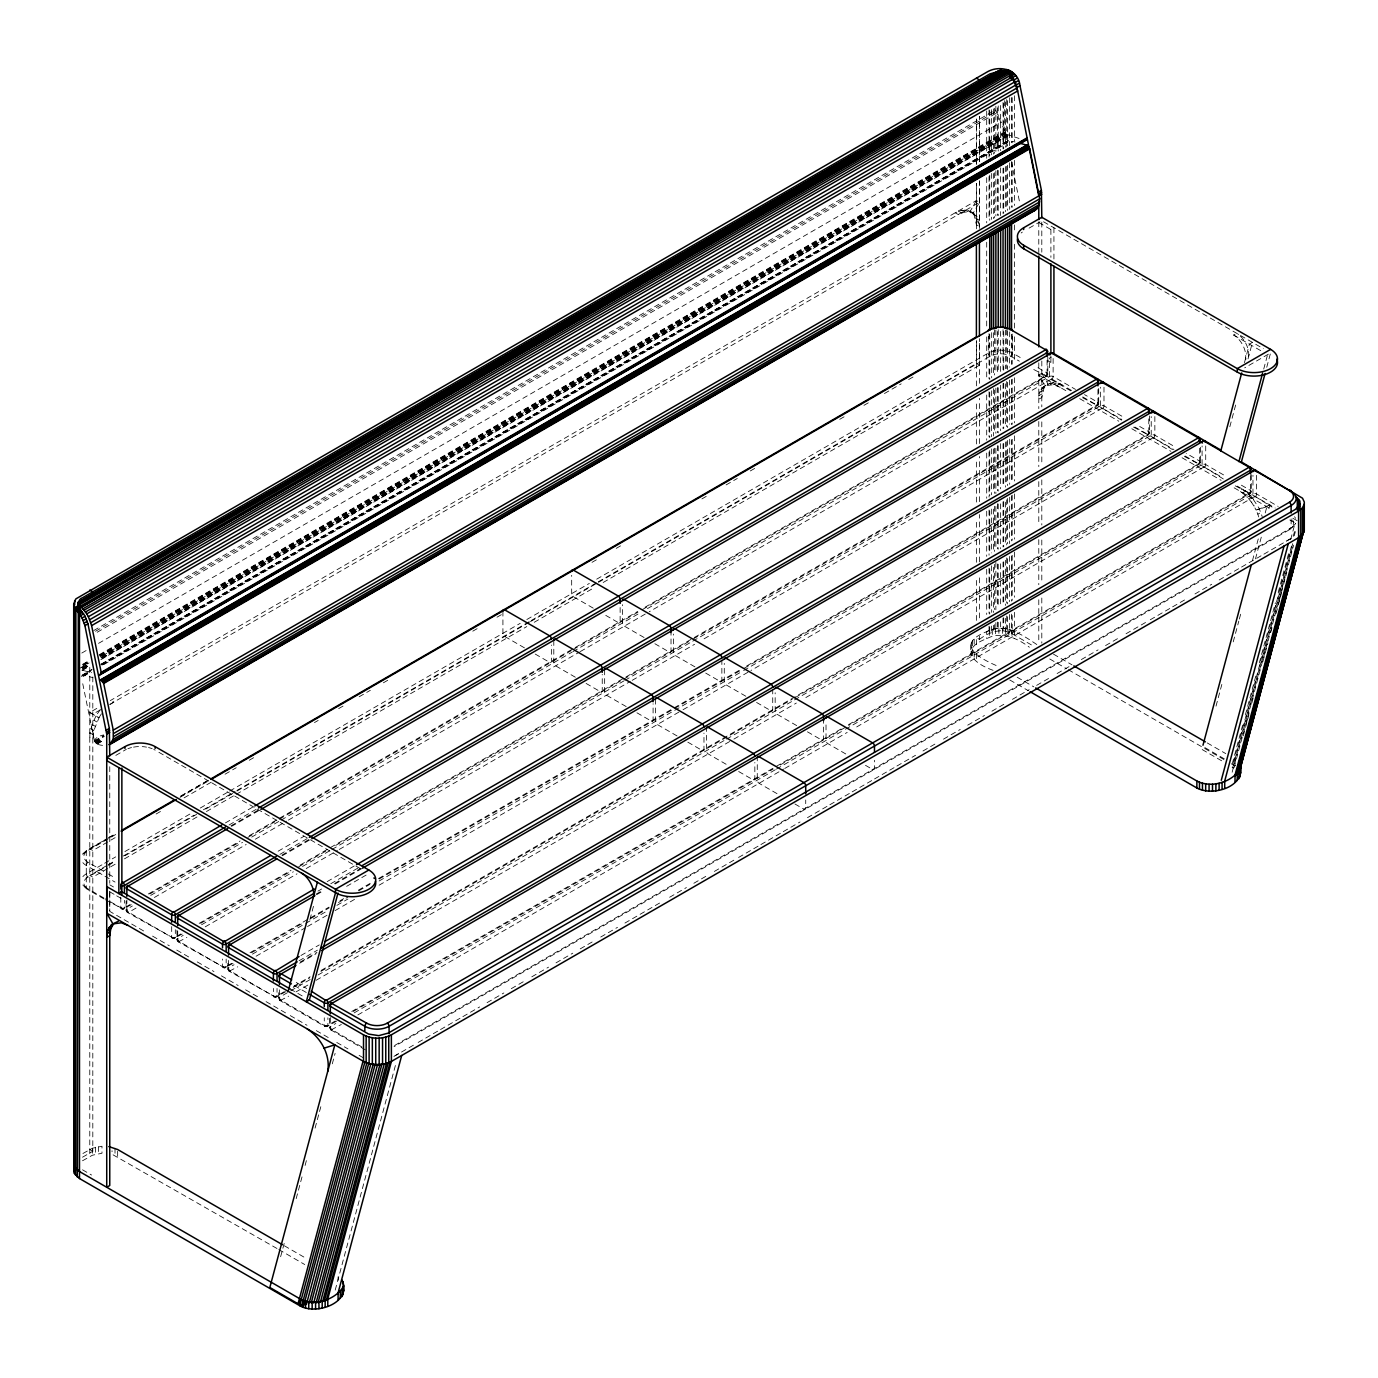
<?xml version="1.0" encoding="UTF-8"?>
<svg xmlns="http://www.w3.org/2000/svg" width="1378" height="1378" viewBox="0 0 1378 1378"><rect width="100%" height="100%" fill="white"/><g stroke="black" fill="none" stroke-linecap="round" stroke-linejoin="round"><path stroke-width="0.75" stroke-dasharray="5 3.75" d="M109.758 892.996L109.758 911.392L145.121 931.804M105.796 899.972L122.625 908.825A2.567 1.481 60 0 0 124.433 907.775L124.433 900.316M126.19 910.6L127.396 912.443L173.49 938.194A2.567 1.481 60 0 0 175.316 937.143L175.316 929.685M177.039 939.968L178.244 941.794L224.338 967.545A2.567 1.481 60 0 0 226.164 966.495L226.164 959.036M227.921 969.337L229.11 971.18L275.221 996.914A2.567 1.481 60 0 0 277.03 995.863L277.03 988.405M326.086 1026.696L326.086 1026.283A2.567 1.481 60 0 0 327.895 1025.249L327.912 1017.791M993.09 670.328C971.404 662.611 959.984 648.538 986.7 638.686C1000.945 630.745 1017.636 638.307 1029.383 647.229M1036.79 644.525C1022.907 635.172 1003.959 622.064 986.7 631.675C955.281 643.939 977.433 657.754 998.637 666.539M976.399 620.41L976.399 577.382M976.399 562.31L976.399 519.282M976.399 502.074L976.399 459.029M976.399 443.974L976.399 400.929M976.399 385.874L976.399 340.693M976.399 228.8L976.399 183.618M976.399 164.24L976.399 119.059L976.399 164.051M976.416 644.628L976.416 637.635L979.431 639.375L979.431 632.915M979.431 617.861L979.431 574.815M979.431 561.914L979.431 514.58M979.431 501.661L979.431 456.48M979.431 443.561L979.431 398.38M979.431 383.325L979.431 340.28M979.431 228.386L979.431 181.052M979.431 161.691L979.431 116.51L979.431 161.502M1047.435 360.45L1050.897 362.448L1050.897 357.195M1102.159 408.267L701.936 640.064M1153.024 437.636L750.958 670.5M1203.907 467.004L803.667 698.818M1254.772 496.39L854.549 728.187M95.978 716.026L92.085 724.466L90.035 732.941L89.777 736.92L92.808 738.677L93.842 730.512L99.009 717.783L89.777 712.443L99.095 707.069M1071.584 390.474L1041.82 373.283L1038.788 375.04L1044.989 385.788L1053.429 384.686L1059.975 387.27L1063.006 385.53C1052.964 377.985 1037.134 386.529 1038.788 399.258L1041.82 397.519L1044.076 387.804L1047.917 383.859M103.832 664.558L1007.456 142.864L1008.093 140.522L1015.035 141.986M1149.459 433.157L1148.253 435L743.19 668.864M1200.324 462.526L1199.136 464.369L794.072 698.233M1251.207 491.894L1250.001 493.737L848.641 725.465M1047.728 374.437L1046.539 376.263L641.476 610.127M1098.61 403.806L1097.405 405.649L692.342 639.513M309.912 919.591L313.771 905.191M280.63 1256.702L284.523 1242.181M296.184 1198.636L302.299 1175.83M305.089 1165.461L307.311 1157.158M315.08 1128.117L318.973 1113.613M319.524 1111.529L321.195 1105.311M332.305 1063.833L335.112 1053.36M335.216 1290.084L396.347 1061.956M1244.455 362.655L1249.415 344.138L1252.447 342.381L1248.037 358.848M1229.831 426.749L1235.894 404.116M1263.729 369.028L1267.588 354.628M1266.744 367.289L1270.602 352.871L1244.696 367.84M1252.447 560.657L1258.545 537.833M1265.228 512.943L1266.882 506.725L1269.913 504.985L1268.242 511.204M1216.016 706.139L1222.131 683.333M1233.241 641.855L1238.805 621.116M1239.356 619.049L1241.027 612.814M1255.461 558.9L1261.576 536.094M1290.652 539.608L1295.096 523.02M1242.629 725.138L1231.519 766.616L1233.241 768.252M1245.402 714.769L1256.529 673.291M1259.303 662.921L1275.408 602.772M1278.198 592.402L1289.308 550.924M1293.201 536.404L1295.423 528.119M1291.462 546.153L1233.121 763.912L1235.308 765.462M1294.235 535.784L1295.354 531.632M1232.707 767.649L1292.719 543.673M1232.139 772.248L1293.27 544.121M1234.154 767.529L1267.502 642.596M1268.053 641.028L1293.632 545.137M1246.246 723.76L1249.036 713.391M1251.81 703.021L1254.032 694.719M1262.92 661.543L1267.932 642.871M1270.705 632.502L1272.928 624.2M1279.042 601.394L1286.811 572.352M1243.3 735.8L1248.864 715.061M1276.097 613.451L1281.643 592.712M1295.613 523.588L1290.583 529.049L394.056 1046.66M1051.69 378.95L649.245 611.763M1102.538 408.319L1121.571 420.204M1153.403 437.687L1172.454 449.572M1204.286 467.056L1223.32 478.958M1255.151 496.424L1272.032 507.07M976.399 200.551L970.198 211.316L961.758 210.214L955.212 212.798L958.244 214.537L964.789 211.954L973.23 213.056L979.431 202.308L976.399 200.551L110.274 700.61M98.906 717.714L101.421 713.804M100.284 709.653L95.874 715.974L99.009 717.783M82.749 853.929L86.814 850.295L107.036 838.616M110.498 704.279L113.788 702.074L110.757 700.334M93.807 630.504L995.502 109.93L1006.043 134.114L1019.617 138.644M95.547 631.262L995.863 111.566M97.201 632.244L996.552 112.996M81.784 653.051L87.365 649.83M98.544 643.371L1001.444 122.091M82.697 664.299L90.156 659.993M99.474 654.619L1004.958 131.823M82.818 664.73L90.259 660.424M99.578 655.05L1005.079 132.271M82.99 665.247L90.414 660.872M99.767 655.566L1005.234 132.701M83.214 665.695L88.795 662.474M99.974 656.014L1005.475 133.235M79.752 668.296L89.053 662.921M100.232 656.462L1005.733 133.683M81.922 667.658L89.363 663.352M102.42 655.825L1006.043 134.114M82.215 668.02L89.673 663.714M100.852 657.254L1006.353 134.476M82.611 668.399L90.07 664.093M101.249 657.633L1006.681 134.786M82.973 668.657L90.414 664.351M101.593 657.909L1007.094 135.113M83.403 668.916L89.002 665.695M102.041 658.15L1007.542 135.371M81.939 670.139L89.381 665.832M102.42 658.305L1007.921 135.509M82.232 670.431L89.691 666.142M100.87 659.683L1008.231 135.819M81.819 675.358L91.74 669.622M100.732 664.368L1008.42 140.384M92.102 669.587L82.783 674.979L92.929 677.649M101.421 664.213L1008.782 140.349M83.18 675.031L90.793 670.638M101.817 664.282L1009.178 140.418M81.405 676.46L90.707 671.086M101.886 664.627L1007.387 141.848M83.266 675.875L90.707 671.568M101.886 665.109L1007.387 142.33M83.335 676.391L90.793 672.102M100.249 709.894L92.808 714.2L89.777 712.443M109.568 704.52L979.431 202.308M102.558 745.377C92.67 744.533 91.344 737.695 103.643 734.905M94.462 740.83L103.781 735.439M94.686 741.364L104.005 735.99M94.944 741.898L104.263 736.524M95.271 742.397L102.73 738.091M95.633 742.845L103.092 738.556M96.029 743.242L103.488 738.952M96.46 743.569L103.901 739.28M96.873 743.81L102.472 740.589M97.287 743.982L102.885 740.744M115.821 755.402L124.898 750.149A21.411 12.368 0 0 1 126.328 749.408M1029.09 228.128L1039.994 221.824M1038.788 222.53L1050.897 229.523L1053.929 227.766L1053.929 259.787M108.879 837.566L116.234 833.311M180.587 796.157L208.164 780.241M106.537 839.133L89.777 848.814L92.808 850.553L115.149 837.652M108.397 838.065L115.855 833.759M181.052 796.122L208.991 779.982M115.7 834.5L86.28 851.483A17.122 9.887 0 0 0 82.869 854.291M180.036 797.345L207.63 781.412M156.127 814.002L161.726 810.764M184.084 797.862L212.023 781.739M225.062 774.212L236.224 767.753M249.263 760.225L256.721 755.919M314.46 722.589L318.18 720.436M338.678 708.602L346.119 704.313M359.158 696.768L370.337 690.326M383.377 682.799L390.835 678.493M472.792 631.176L480.233 626.869M497.01 617.189L504.451 612.9M592.006 562.345L599.447 558.056M616.207 548.375L623.666 544.069M701.902 498.905L709.343 494.599M726.103 484.918L737.282 478.476M750.321 470.949L757.779 466.642M839.736 419.325L847.177 415.019M863.954 405.339L871.396 401.05M884.435 393.522L901.195 383.842M908.653 379.536L916.094 375.229M82.869 876.666A17.122 9.887 0 0 1 86.28 873.859L102.833 864.299M104.676 863.248L115.7 856.875M124.898 851.57L191.094 813.347M200.275 808.042L227.852 792.109M229.695 791.058L520.212 623.338M526.827 619.514L589.336 583.428M596.691 579.173L988.319 353.061A17.122 9.887 0 0 1 1012.554 353.061L1022.614 358.883M106.537 865.711L89.777 875.392L92.808 877.131L115.149 864.23M108.397 864.626L115.855 860.337M123.297 856.031L194.091 815.156M203.393 809.782L235.07 791.506M236.93 790.421L529.359 621.599M531.236 620.513L596.416 582.877M598.276 581.809L976.399 363.499L979.431 365.239L979.431 338.661M82.869 885.02A17.122 9.887 0 0 0 86.28 887.845A2.567 1.481 -60 0 0 88.106 888.896A14.555 8.406 0 0 1 88.106 876.994L106.485 866.383M108.328 865.332L115.683 861.078M124.881 855.772L196.589 814.364M205.77 809.058L235.19 792.074M237.033 791.024L529.376 622.236M530.478 621.599L596.674 583.376M598.517 582.326L990.145 356.213A14.555 8.406 0 0 1 1010.729 356.213L1019.358 361.191M124.468 858.856L197.106 816.913M206.424 811.539L234.363 795.399M236.224 794.331L526.809 626.559M534.251 622.27L593.866 587.855M603.168 582.481L979.431 365.239M225.441 822.89L252.966 806.991M229.093 824.974L256.618 809.075M230.97 825.818L258.719 809.799M231.487 826.387L259.047 810.471M129.963 904.588L122.625 908.825L105.365 898.852M148.307 893.995L240.117 840.976M249.28 835.688L637.669 611.453M645.007 607.233L1047.073 375.092A2.567 1.481 0 0 0 1047.073 372.99L1035.567 366.359M131.306 904.674L122.625 909.256M149.806 893.995L240.427 841.665M247.833 837.393L277.426 820.306M279.269 819.238L571.181 650.709M573.041 649.641L639.616 611.195M136.026 908.085L128.671 912.322A2.567 1.481 -60 0 1 126.862 911.271A2.567 1.481 0 0 1 126.862 909.17L132.374 905.983M150.719 895.39L242.528 842.389M251.709 837.101L279.234 821.202M281.078 820.134L572.146 652.087M572.99 651.605L640.081 612.865M647.419 608.628L1049.485 376.487A2.567 1.481 0 0 1 1053.119 376.487L1075.529 389.423M154.388 897.474L246.18 844.473M255.361 839.185L286.572 821.167M288.398 820.099L579.483 652.052M580.31 651.57L647.402 612.831M1042.767 387.287L1045.781 385.53M1047.521 384.755L1050.553 382.998M1041.045 389.561L1044.076 387.804M1050.363 384.376L1053.378 382.636M1039.804 392.351L1042.836 390.611M1053.429 384.686L1056.461 382.946M1039.046 395.624L1042.061 393.867M1056.668 385.651L1059.699 383.911M278.132 851.208L303.849 836.36M279.958 854.343L307.501 838.444M281.818 855.17L309.568 839.15M282.335 855.738L309.895 839.839M180.828 933.957L173.49 938.194L126.862 911.271L126.862 900.075M199.173 923.363L290.999 870.362M300.146 865.057L1097.939 404.46A2.567 1.481 0 0 0 1097.939 402.359L1084.503 394.608M182.172 934.043L173.49 938.625M200.671 923.363L291.309 871.051M298.699 866.779L328.291 849.692M335.698 845.42L690.499 640.581M224.717 967.907L177.71 940.623A2.567 1.481 0 0 1 177.71 938.521L183.222 935.352M201.584 924.741L293.376 871.757M302.557 866.452L330.1 850.553M331.926 849.485L623.838 680.956M624.837 680.387L690.929 642.217M692.772 641.166L1100.35 405.855A2.567 1.481 0 0 1 1103.985 405.855L1124.896 417.93M178.623 941.725L186.874 937.436M205.236 926.843L297.028 873.841M306.209 868.536L337.421 850.519M339.246 849.451L630.332 681.404M632.158 680.353L694.581 644.301M1240.441 336.163A17.122 9.887 60 0 1 1248.347 357.643L1245.333 359.382A17.122 9.887 60 0 0 1233.62 335.026L1236.652 333.269M327.154 881.61L354.697 865.711M317.956 891.118L321.625 888.999M330.806 883.711L358.349 867.813M316.044 894.15L323.451 889.878M334.544 883.47L360.433 868.519M316.682 894.649L324.054 890.395M335.043 884.056L362.603 868.14M346.636 886.33L366.996 874.582M231.693 963.308L224.338 967.545A2.567 1.481 -60 0 1 222.53 966.495L222.53 959.036M250.021 952.715L328.998 907.137M339.987 900.781L343.673 898.645M358.349 890.188L371.216 882.747M378.537 878.527L739.4 670.19M746.721 665.953L1148.787 433.829A2.567 1.481 0 0 0 1148.787 431.727L1136.833 424.82M233.02 963.411L224.338 967.976M251.519 952.732L303.315 922.829M310.705 918.558L329.204 907.878M338.454 902.538L347.704 897.199M358.797 890.791L369.907 884.383M379.139 879.043L741.347 669.932M275.583 997.293L228.576 969.991A2.567 1.481 0 0 1 228.576 967.907L234.088 964.721M252.45 954.127L303.849 924.449M305.692 923.381L327.723 910.669M336.904 905.363L347.911 899.007M379.122 880.99L673.876 710.807M674.72 710.325L741.812 671.586M743.638 670.535L1151.216 435.224A2.567 1.481 0 0 1 1154.85 435.224L1175.761 447.299M229.489 971.111L237.739 966.805M256.101 956.211L305.675 927.583M307.501 926.533L327.706 914.871M335.043 910.634L355.248 898.973M379.105 885.193L681.197 710.772M683.04 709.722L749.132 671.568M300.921 955.505L319.283 944.912M299.06 960.776L317.422 950.165M300.335 961.965L316.974 952.353M299.629 963.239L316.165 953.697M284.368 991.626L275.221 996.914A2.567 1.481 -60 0 1 273.395 995.863L273.395 988.405M293.548 986.338L310.102 976.778M321.091 970.439L1199.67 463.197A2.567 1.481 0 0 0 1199.67 461.096L1186.217 453.328M285.746 991.712L275.221 997.362M293.152 987.44L309.792 977.829M320.885 971.421L792.212 699.301M326.465 1026.662L279.458 999.36A2.567 1.481 0 0 1 279.458 997.276L310.67 979.258M318.008 975.004L725.586 739.693M726.585 739.125L792.677 700.971M794.503 699.903L1202.081 464.593A2.567 1.481 0 0 1 1205.716 464.593L1226.627 476.667M280.354 1000.48L288.622 996.173M295.96 991.936L308.81 984.512M316.148 980.275L732.08 740.141M733.906 739.09L796.329 703.056M82.921 1153.472L92.412 1148.236L101.989 1146.238L101.989 1153.231L92.412 1155.229L79.493 1162.464M82.508 1157.21L92.808 1151.267L92.808 675.547M979.431 639.375C988.25 632.519 1000.928 627.541 1011.538 633.432L1033.328 646.024M1245.523 491.171L1242.284 489.035L1239.27 490.775L1242.491 492.928L1245.523 491.171L1251.672 496.976L1259.113 508.31L1262.214 516.629M335.267 1020.995L326.086 1026.283A2.567 1.481 -60 0 1 324.278 1025.249L324.278 1017.791M351.769 1011.469L841.148 728.928M848.469 724.69L1250.535 492.566A2.567 1.481 0 0 0 1250.535 490.465L1240.079 484.436M336.628 1021.081L327.378 1026.421L324.795 1026.421L279.992 1000.549L278.787 998.705M353.268 1011.469L773.127 769.062M780.206 764.979L846.781 726.533M361.966 1047.004L330.324 1028.746A2.567 1.481 0 0 1 330.324 1026.644L335.836 1023.458M354.198 1012.864L775.625 769.561M776.451 769.062L843.543 730.34M845.386 729.272L1252.964 493.961A2.567 1.481 0 0 1 1256.598 493.961L1278.164 506.415M1242.491 492.928L1248.64 498.715L1251.672 496.976M331.237 1029.848L341.331 1024.491M357.849 1014.949L783.789 769.045M784.771 768.459L847.194 732.424M1248.64 498.715L1251.413 502.229L1254.445 500.472M1251.413 502.229L1253.928 506.036L1256.943 504.296M1258.734 516.991L1257.838 514.218L1260.87 512.461M394.59 1045.489L1291.117 527.877A17.122 9.887 0 0 0 1295.544 523.451M395.124 1055.634L398.569 1053.653M1286.914 540.779L1293.77 536.817M393.936 1056.426L416.294 1043.525M418.154 1042.44L438.652 1030.606M440.512 1029.538L460.993 1017.705M462.87 1016.637L479.63 1006.956M487.071 1002.65L503.848 992.97M511.29 988.663L524.329 981.136M531.787 976.83L548.547 967.149M556.006 962.86L572.766 953.18M580.224 948.874L593.263 941.346M600.722 937.04L617.482 927.36M624.94 923.053L662.198 901.556M669.639 897.25L686.399 887.57M693.857 883.264L706.897 875.736M714.355 871.43L736.696 858.528M738.574 857.461L759.054 845.627M760.914 844.542L781.412 832.708M783.272 831.64L800.05 821.96M807.491 817.654L827.989 805.82M829.849 804.752L850.347 792.918M852.207 791.85L872.687 780.017M874.565 778.932L895.045 767.115M896.906 766.03L915.543 755.282M922.984 750.976L936.024 743.448M943.482 739.142L960.242 729.462M967.7 725.173L984.46 715.492M991.919 711.186L1004.958 703.658M1012.417 699.352L1029.177 689.672M1036.635 685.366L1049.674 677.838M1057.115 673.532L1070.155 666.005M1081.334 659.562L1098.094 649.882M1105.552 645.576L1118.591 638.048M1126.05 633.742L1148.391 620.841M1150.268 619.755L1170.749 607.939M1172.609 606.854L1187.526 598.259M1194.967 593.952L1211.744 584.272M1219.185 579.966L1239.683 568.132M1241.544 567.064L1262.041 555.231M1263.902 554.163L1284.382 542.329M1286.26 541.244L1291.841 538.023M1014.57 631.692C1006.043 627.231 995.226 627.231 986.7 631.692L986.7 638.686M1269.913 504.985L1256.081 510.067L1257.838 514.218M1266.882 506.725L1256.081 510.067L1253.928 506.036M1033.741 369.493L1046.229 375.987M1082.677 397.76L1097.112 405.356M1133.526 427.111L1147.96 434.707M1184.408 456.48L1198.826 464.076M1235.274 485.848L1249.708 493.462M127.775 912.374L128.671 912.322A2.567 1.481 60 0 1 126.862 909.17M1047.073 372.99A2.567 1.481 -60 0 1 1045.247 376.142L1046.16 376.194M1097.939 402.376A2.567 1.481 -60 0 1 1096.13 405.511L1097.026 405.58M1148.787 431.727A2.567 1.481 -60 0 1 1146.978 434.88L1147.891 434.931M1199.67 461.096A2.567 1.481 -60 0 1 1197.844 464.248L1198.757 464.3M1250.535 490.465A2.567 1.481 -60 0 1 1248.726 493.617L1249.622 493.668M127.689 912.15L128.671 912.322M178.537 941.519L179.519 941.674A2.567 1.481 60 0 1 177.71 938.521M229.42 970.887L230.402 971.042A2.567 1.481 60 0 1 228.576 967.907M280.285 1000.256L281.267 1000.411A2.567 1.481 60 0 1 279.458 997.276M331.168 1029.624L332.15 1029.779A2.567 1.481 60 0 1 330.324 1026.644M82.869 670.38L91.671 672.74M276.961 1248.485L112.031 1154.247L112.031 1150.751M1043.542 221.772L1263.35 348.686M1233.62 335.026L1262.127 351.476M972.42 212.815L977.157 216.828L979.431 226.526L976.399 224.786L974.143 215.071L970.301 211.127L975.452 214.555M967.666 210.266L970.698 212.023M964.824 209.904L967.856 211.661M974.143 215.071L977.157 216.828M975.383 217.879L978.414 219.619M961.758 210.214L964.789 211.954M958.52 211.178L961.551 212.935M976.141 221.135L979.172 222.892M1082.746 396.916L1121.83 419.48M1134.852 427.008L1173.918 449.555M1185.08 455.997L1222.303 477.494M1237.186 486.089L1275.201 508.034M1292.84 518.214L1298.593 521.539M1070.723 390.852L1051.311 379.639A2.567 1.481 60 0 1 1049.485 376.487L1049.485 357.849M1038.788 375.04L1066.693 391.145M1079.715 398.673L1118.798 421.22M1131.82 428.747L1170.904 451.312M1182.066 457.754L1221.132 480.319M1234.154 487.829L1271.377 509.326M1289.808 519.971L1295.561 523.278M1053.464 654.137L1071.998 664.833M1207.214 742.914L1225.748 753.611M1224.301 758.83L1204.906 747.617L1201.874 749.374L1223.027 761.586M1049.76 658.994L1066.434 668.623M1068.277 669.691L1223.888 759.536M1231.312 763.808L1235.015 765.944L1235.015 758.951M1017.171 677.235L1033.844 686.864M1009.747 679.957L1028.281 690.654M593.229 608.146L573.506 596.76A2.567 1.481 60 0 1 571.681 593.608L571.681 575.298M605.769 615.38L618.326 622.632A2.567 1.481 60 0 0 620.134 621.581L620.134 603.271M644.094 637.514L624.372 626.129A2.567 1.481 60 0 1 622.563 622.977L622.563 604.666M654.86 643.715L669.191 652.001A2.567 1.481 60 0 0 671.017 650.95L671.017 632.64M694.943 666.866L675.22 655.48A2.567 1.481 60 0 1 673.411 652.345L673.411 634.035M705.708 673.084L720.039 681.352A2.567 1.481 60 0 0 721.865 680.319L721.865 659.959M745.825 696.234L726.103 684.849A2.567 1.481 60 0 1 724.277 681.714L724.277 663.404M756.574 702.453L770.922 710.738A2.567 1.481 60 0 0 772.731 709.687L772.731 689.344M796.691 725.603L776.968 714.235A2.567 1.481 60 0 1 775.159 711.082L775.159 692.772M807.439 731.821L821.788 740.107A2.567 1.481 60 0 0 823.596 739.056L823.596 720.746M845.765 753.955L827.851 743.603A2.567 1.481 60 0 1 826.025 740.451L826.025 722.141M865.487 765.324L872.653 769.475A2.567 1.481 60 0 0 874.479 768.424L874.479 760.277M524.45 647.849L504.744 636.464A2.567 1.481 60 0 1 502.918 633.312L502.918 610.936M535.215 654.05L549.546 662.336A2.567 1.481 60 0 0 551.372 661.285L551.372 645.007M575.332 677.218L555.61 665.832A2.567 1.481 60 0 1 553.801 662.68L553.801 640.305M586.081 683.419L600.429 691.704A2.567 1.481 60 0 0 602.238 690.654L602.238 674.376M626.18 706.569L606.458 695.184A2.567 1.481 60 0 1 604.649 692.049L604.649 669.656M636.929 712.788L651.277 721.056A2.567 1.481 60 0 0 653.086 720.005L653.086 703.745M677.046 735.938L657.34 724.552A2.567 1.481 60 0 1 655.515 721.417L655.515 699.025M687.811 742.156L702.143 750.424A2.567 1.481 60 0 0 703.969 749.391L703.969 733.113M726.137 764.273L708.206 753.921A2.567 1.481 60 0 1 706.38 750.786L706.38 728.411M738.677 771.525L753.025 779.81A2.567 1.481 60 0 0 754.834 778.759L754.834 762.482M777.003 793.642L759.071 783.307A2.567 1.481 60 0 1 757.263 780.155L757.263 757.779M794.934 803.994L803.891 809.179A2.567 1.481 60 0 0 805.717 808.128L805.717 799.981M158.901 752.302L361.415 869.225M93.825 720.194L96.856 721.951M92.085 724.466L95.116 726.223M90.81 728.755L93.842 730.512M90.035 732.941L93.067 734.681M103.918 898.025L86.28 887.845L86.28 851.483A2.567 1.481 60 0 1 88.106 850.433A14.555 8.406 0 0 0 88.106 862.318L105.365 872.274M108.242 873.945L115.425 878.096M296.218 982.462L306.674 988.508M82.869 862.645A17.122 9.887 0 0 0 86.28 865.47L103.539 875.426M104.986 876.253L115.046 882.075M294.392 985.615L306.347 992.522M109.758 884.831L113.478 886.967M290.258 989.025L305.141 997.62M109.758 891.824L114.96 894.822M116.682 895.821L121.867 898.818M104.073 898.99L86.814 889.017L82.749 885.399M365.377 1049.847L330.858 1029.917L329.669 1028.074M152.562 936.11L169.305 945.773M176.746 950.079L189.768 957.589M197.209 961.896L213.969 971.559M221.41 975.848L238.153 985.528M245.594 989.817L258.616 997.345M266.057 1001.634L288.398 1014.535M290.258 1015.603L307.001 1025.266M316.303 1030.641L330.496 1038.84M336.766 1042.457L347.945 1048.899M359.107 1055.359L364.688 1058.58M284.368 1245.781L306.588 1258.614M278.804 1249.553L304.745 1264.539M89.777 1149.51L92.808 1151.267M82.508 1169.801L91.585 1175.038M173.869 938.556L173.49 938.194A2.567 1.481 -60 0 1 171.682 937.143L171.682 925.947M123.004 909.187L122.625 908.825A2.567 1.481 -60 0 1 120.799 907.775L120.799 896.578M1041.82 373.283L1048.021 384.031M1011.314 161.691L1019.892 203.565M82.749 683.746L94.324 740.279M1051.311 378.916L1051.311 379.639A2.567 1.481 -60 0 0 1053.119 376.487L1053.119 357.849M1291.117 518.92L1291.117 527.877A2.567 1.481 60 0 1 1289.291 528.928A14.555 8.406 0 0 0 1291.324 518.507M1256.598 475.307L1256.598 493.961A2.567 1.481 -60 0 1 1254.772 497.113A2.567 1.481 60 0 1 1252.964 493.961L1252.964 475.307M1251.293 474.738L1251.293 491.515M1250.535 475.548L1250.535 492.566A2.567 1.481 60 0 1 1248.726 493.617M1205.716 445.938L1205.716 464.593A2.567 1.481 -60 0 1 1203.907 467.745A2.567 1.481 60 0 1 1202.081 464.593L1202.081 445.938M1200.41 447.23L1200.41 462.147M1199.67 448.281L1199.67 463.197A2.567 1.481 60 0 1 1197.844 464.248M1154.85 416.569L1154.85 435.224A2.567 1.481 -60 0 1 1153.024 438.376A2.567 1.481 60 0 1 1151.216 435.224L1151.216 416.569M1149.545 415.984L1149.545 432.778M1148.787 418.912L1148.787 433.829A2.567 1.481 60 0 1 1146.978 434.88M1103.985 387.201L1103.985 405.855A2.567 1.481 -60 0 1 1102.159 408.99A2.567 1.481 60 0 1 1100.35 405.855L1100.35 387.201M1098.697 388.493L1098.697 403.409M1097.939 389.543L1097.939 404.46A2.567 1.481 60 0 1 1096.13 405.511M1050.897 229.523L1050.897 257.393M1050.897 356.006L1050.897 362.448M1047.814 357.264L1047.814 374.041M1047.073 360.175L1047.073 375.092A2.567 1.481 60 0 1 1045.247 376.142M1041.802 222.116L1041.802 252.191M1041.82 361.019L1041.802 406.854M1041.802 421.875L1041.802 464.834M1041.802 479.871L1041.802 524.984M1041.802 540.021L1041.802 582.98M1041.802 598.018L1041.802 643.113M1038.788 221.72L1038.788 252.553M1038.788 362.776L1038.788 408.594M1038.788 421.479L1038.788 466.591M1038.788 481.628L1038.788 524.587M1038.788 539.625L1038.788 584.72M1038.788 599.757L1038.788 642.716M1014.553 95.771L1014.553 140.969M1014.553 160.33L1014.553 205.529M1014.553 224.907L1014.553 233.519M1014.553 244.268L1014.553 328.222M1014.553 336.818L1014.553 362.655M1014.553 377.71L1014.553 422.908M1014.553 435.827L1014.553 481.025M1014.553 493.944L1014.553 539.142M1014.553 552.044L1014.553 597.242M1014.553 612.314L1014.57 638.686M1012.554 336.284L1012.554 353.061A2.567 1.481 -60 0 1 1010.729 356.213M1012.21 97.683L1012.21 142.795M1012.21 162.139L1012.21 207.268M1012.21 334.027L1012.21 364.102M1012.21 379.139L1012.21 424.269M1012.21 439.306L1012.21 482.266M1012.21 495.167L1012.21 540.279M1012.21 555.317L1012.21 600.446M1012.21 615.484L1012.21 630.521M1011.934 630.418L1011.934 637.411M1011.538 97.511L1011.538 142.709M1011.538 162.087L1011.538 207.286M1011.538 334.268L1011.538 364.395M1011.538 379.467L1011.538 424.665M1011.538 439.72L1011.538 482.765M1011.538 495.684L1011.538 540.882M1011.538 555.954L1011.538 601.152M1011.538 614.054L1011.538 633.432M1009.695 97.735L1009.574 145.603M1009.574 162.811L1009.695 209.422M1009.695 331.84L1009.574 367.168M1009.574 380.07L1009.695 424.2M1009.695 439.22L1009.695 484.333M1009.695 497.217L1009.574 543.552M1009.574 556.454L1009.574 601.635M1009.574 614.536L1009.695 632.519M1008.954 629.419L1008.954 636.412M1007.628 100.697L1007.628 145.861M1007.628 165.205L1007.628 210.369M1007.628 330.772L1007.628 369.476M1007.628 382.378L1007.628 427.524M1007.628 440.426L1007.628 485.59M1007.628 498.474L1007.628 543.638M1007.628 558.693L1007.628 603.84M1007.628 616.741L1007.628 631.796M1006.715 99.578L1006.715 146.912M1006.715 166.29L1006.715 209.318M1006.715 329.824L1006.715 368.546M1006.715 381.465L1006.715 426.646M1006.715 441.701L1006.715 484.746M1006.715 499.801L1006.715 544.982M1006.715 557.901L1006.715 603.082M1006.715 616L1006.715 628.902M1005.733 628.747L1005.733 635.74M1005.389 102.024L1005.389 147.205M1005.389 166.566L1005.389 211.747M1005.389 330.065L1005.389 368.787M1005.389 383.859L1005.389 426.87M1005.389 441.942L1005.389 487.123M1005.389 502.178L1005.389 545.206M1005.389 560.26L1005.389 605.442M1005.389 618.343L1005.389 631.262M1004.7 100.628L1004.7 130.548M1003.718 103.471L1003.718 148.652M1003.718 168.013L1003.718 213.211M1003.718 331.547L1003.718 370.286M1003.718 383.187L1003.718 428.386M1003.718 443.44L1003.718 486.468M1003.718 501.54L1003.718 546.721M1003.718 561.793L1003.718 604.821M1003.718 617.74L1003.718 628.489M1003.046 102.403L1003.046 148.945M1003.046 168.305L1003.046 213.504M1003.046 329.686L1003.046 370.579M1003.046 383.48L1003.046 428.661M1003.046 443.733L1003.046 486.761M1003.046 501.833L1003.046 547.014M1003.046 562.069L1003.046 605.114M1003.046 618.016L1003.046 630.935M1002.357 628.402L1002.357 635.396M1000.635 105.486L1000.635 150.667M1000.635 167.875L1000.635 215.536M1000.635 331.409L1000.635 372.611M1000.635 385.203L1000.635 430.711M1000.635 443.63L1000.635 488.811M1000.635 503.866L1000.635 548.737M1000.635 563.791L1000.635 607.147M1000.635 621.891L1000.635 630.831M998.912 628.402L998.912 635.396M998.223 105.917L998.223 151.098M998.223 170.459L998.223 215.64M998.223 329.686L998.223 372.732M998.223 387.786L998.223 432.968M998.223 445.886L998.223 491.068M998.223 503.986L998.223 549.167M998.223 564.222L998.223 607.267M998.223 622.322L998.223 630.935M997.551 107.777L997.551 150.805M997.551 170.166L997.551 215.364M997.551 331.547L997.551 374.592M997.551 387.494L997.551 432.675M997.551 445.594L997.551 490.775M997.551 503.693L997.551 548.875M997.551 563.946L997.551 606.975M997.551 622.029L997.551 628.489M995.863 106.244L995.863 151.425M995.863 170.786L995.863 215.967M995.863 330.014L995.863 373.059M995.863 388.114L995.863 433.295M995.863 448.367L995.863 493.548M995.863 506.449L995.863 549.495M995.863 562.396L995.863 609.748M995.863 622.649L995.863 631.262M995.536 628.747L995.536 635.74M994.537 108.19L994.537 153.371M994.537 172.732L994.537 217.931M994.537 329.824L994.537 375.005M994.537 390.06L994.537 433.105M994.537 448.16L994.537 493.341M994.537 506.26L994.537 551.441M994.537 564.36L994.537 609.541M994.537 624.596L994.537 628.902M993.624 108.914L993.624 154.112M993.624 173.473L993.624 218.654M993.624 332.701L993.624 375.729M993.624 388.648L993.624 435.982M993.624 448.901L993.624 491.929M993.624 509.137L993.624 552.182M993.624 567.236L993.624 612.435M993.624 625.336L993.624 631.796M992.315 629.419L992.315 636.412M991.574 109.654L991.574 154.836M991.678 173.421L991.574 219.395M991.678 332.649L991.678 377.83M991.678 390.749L991.574 436.723M991.678 448.849L991.574 494.805M991.678 509.085L991.574 552.905M991.574 565.824L991.678 612.383M991.574 626.06L991.574 632.519M989.731 110.567L989.731 155.748M989.731 175.109L989.731 220.291M989.731 334.337L989.731 379.518M989.731 392.437L989.731 437.618M989.731 450.537L989.731 495.718M989.731 510.773L989.731 553.818M989.731 568.873L989.731 614.071M989.731 626.973L989.731 633.432M989.335 630.418L989.335 637.411M989.042 109.809L989.042 157.144M989.042 176.505L989.042 219.55M989.042 333.579L989.042 378.778M989.042 391.679L989.042 436.86M989.042 451.932L989.042 497.113M989.042 510.032L989.042 555.213M989.042 568.115L989.042 613.313M989.042 626.215L989.042 630.521M988.319 336.284L988.319 353.061A2.567 1.481 60 0 0 990.145 356.213M986.7 110.963L986.7 158.298M986.7 177.659L986.7 222.857M986.7 242.218L986.7 328.291M986.7 336.887L986.7 379.932M986.7 394.986L986.7 440.185M986.7 453.086L986.7 498.268M986.7 511.186L986.7 556.367M986.7 569.286L986.7 614.467M979.431 180.828L979.431 226.526M976.399 183.377L976.399 224.786M976.399 341.003L976.399 363.499M976.416 653.706L976.416 660.699M974.194 639.151L974.194 646.144M974.194 652.19L974.194 659.184M972.489 640.856L972.489 647.849M972.489 650.485L972.489 657.478M971.318 642.734L971.318 655.601M970.715 644.68L970.715 653.654M338.092 1276.786L338.092 1280.283M330.324 1017.55L330.324 1028.746A2.567 1.481 -60 0 0 332.15 1029.779M329.566 1018.359L329.566 1027.695M279.458 989.817L279.458 999.36A2.567 1.481 -60 0 0 281.267 1000.411M278.701 992.728L278.701 998.327M228.576 960.432L228.576 969.991A2.567 1.481 -60 0 0 230.402 971.042M227.835 963.36L227.835 968.941M177.71 931.063L177.71 940.623A2.567 1.481 -60 0 0 179.519 941.674M176.952 930.253L176.952 939.572M126.104 900.902L126.104 910.221M117.647 1151.267L117.647 1156.504M115.011 1148.236L115.011 1155.229M109.758 766.685L109.758 883.246M109.758 891.256L109.758 910.6M98.613 1146.582L98.613 1153.575M95.392 1147.254L95.392 1154.247M92.412 1148.236L92.412 1155.229M89.777 667.365L89.777 1156.504M1294.528 516.716A17.122 9.887 0 0 1 1295.544 518.335M88.106 876.994A2.567 1.481 60 0 1 86.28 873.859M86.28 865.47A2.567 1.481 -60 0 1 88.106 862.318M124.433 907.775A2.567 1.481 0 0 1 120.799 907.775M175.316 937.143A2.567 1.481 0 0 1 171.682 937.143M226.164 966.495A2.567 1.481 0 0 1 222.53 966.495M277.03 995.863A2.567 1.481 0 0 1 273.395 995.863M327.895 1025.249A2.567 1.481 0 0 1 324.278 1025.249M1021.15 233.003A21.411 12.368 0 0 1 1022.338 232.09M1237.892 334.062A17.122 9.887 60 0 1 1238.512 334.509M127.913 748.702A21.411 12.368 0 0 1 131.53 747.548M133.545 747.117A21.411 12.368 0 0 1 146.533 747.117M148.548 747.548A21.411 12.368 0 0 1 152.166 748.702M153.768 749.408A21.411 12.368 0 0 1 155.18 750.149"/><path stroke-width="1.5" d="M342.002 1280.024C352.785 1302.675 316.354 1315.422 299.939 1305.81L79.493 1178.534L74.395 1173.436L74.395 1167.545M73.792 1162.515L74.395 1166.443L79.493 1171.541L299.939 1298.817C314.477 1306.499 336.008 1299.885 343.777 1285.829M127.93 925.379L121.385 922.795L112.944 923.897L106.726 913.149L106.726 886.571L363.516 1034.826C372.043 1039.288 382.843 1039.288 391.369 1034.826L1298.593 511.049L1302.52 507.81L1304.294 504.004M106.726 757.142L335.526 889.241A23.547 13.591 0 0 0 368.839 889.241A23.547 13.591 0 0 0 368.839 870.018L155.18 746.652A21.411 12.368 0 0 0 124.898 746.652L106.726 757.142L106.726 760.639L335.526 892.737A23.547 13.591 0 0 0 362.758 895.269A23.547 13.591 0 0 0 375.488 881.162M122.625 882.971L221.755 825.009M173.49 912.339L270.794 855.445M224.338 941.708L314.305 889.034M275.221 971.077L299.078 956.573M326.086 1000.445L1249.622 466.987M976.399 336.387L976.399 243.854M979.431 335.974L979.431 241.305M1102.159 382.016L311.721 838.789M1153.024 411.385L362.586 868.157M1203.907 440.753L321.66 950.527M1254.772 470.122L330.324 1004.269A2.567 1.481 0 0 0 330.324 1006.353L330.324 1013.812M106.984 933.733L106.726 937.367L109.758 935.628L110.774 928.72L113.737 923.656L109 927.67L106.984 933.733L110.016 931.976M1239.425 771.611L1304.053 529.634L1239.649 770.664M73.792 1171.489L73.706 604.046L75.859 598.896L986.7 72.224C999.153 64.559 1018.531 69.245 1019.996 85.729L1041.406 190.336L1041.802 217.827M73.947 1161.723L74.67 1167.011L79.476 1171.541M78.494 609.403L78.649 601.945M101.266 673.411L99.492 674.841L1027.196 139.23L1027.196 137.783L101.197 672.395L101.266 673.411L1027.265 138.799M113.254 739.211L113.254 730.151L103.695 683.436L100.732 679.733L1026.731 145.121L1029.693 148.807L1039.718 198.811L1038.357 206.924L1035.343 210.162L109.344 744.775L113.254 739.211L1039.253 204.581M327.688 1071.533C330.668 1054.997 320.919 1037.772 307.208 1028.901M78.012 602.823L1000.359 70.295C1010.418 70.347 1015.104 83.007 1017.619 91L91.62 625.612L101.197 672.395M995.502 73.568L1000.359 70.295M288.14 991.316L317.371 882.247M338.006 893.047L309.344 1000.049L306.312 1001.789L335.526 892.737L335.526 889.241L368.839 870.018M366.858 1062.851L301.834 1305.5L298.044 1303.777L363.051 1061.129C371.716 1065.642 382.636 1065.694 391.404 1061.422L1298.627 537.644L1302.882 533.51L1238.426 774.091M299.853 1304.708L364.877 1062.059M303.573 1306.034L368.718 1063.42M306.381 1304.501L370.837 1063.919M309.258 1302.796L373.162 1064.298M311.221 1302.968L375.126 1064.471M313.65 1303.037L377.555 1064.539M316.062 1302.951L379.966 1064.453M318.008 1302.761L381.913 1064.264M320.351 1302.365L384.255 1063.885M322.59 1301.831L386.495 1063.334M324.312 1301.297L388.217 1062.8M326.293 1300.505L390.198 1062.007M327.499 1299.919L391.404 1061.422L391.369 1034.826M337.799 1293.959L401.704 1055.479M1220.736 451.14L1241.699 372.938M1238.908 461.63L1262.627 373.145M1241.389 461.94L1265.09 373.455M1202.977 745.222L1251.327 564.791M1221.287 780.275L1284.072 545.912M1224.422 782.084L1288.327 543.587M1234.722 776.141L1298.627 537.644L1298.593 511.049M1235.739 775.435L1299.643 536.938M1237.117 774.298L1301.021 535.801M1251.93 719.988L1253.601 713.752M1257.477 699.249L1259.148 693.013M1238.047 773.299L1301.952 534.802M1239.459 768.803L1242.801 756.367M1243.903 752.216L1263.35 679.63M1264.47 675.478L1268.914 658.891M1270.016 654.739L1274.461 638.152M1275.58 634.001L1303.364 530.306M1303.898 531.03L1303.002 533.269M1298.593 537.627L1302.52 534.388L1304.294 530.564L1304.294 502.023L1302.52 498.199L1240.906 461.664M1240.7 767.994C1232.931 782.049 1211.4 788.664 1196.862 780.981L1035.688 687.932M1030.124 691.722L1196.862 787.975C1212.468 796.484 1244.42 787.389 1240.7 766.013M1300.022 503.78L1295.561 509.292L388.355 1033.069L378.795 1035.653L368.598 1034.068L308.861 999.773M1025.473 140.229L1027.196 139.23M223.959 941.656L178.623 915.044M274.842 971.025L229.489 944.412M325.708 1000.394L311.152 991.092M122.246 882.936L122.625 882.247A2.567 1.481 60 0 1 124.433 885.399L124.433 892.858M173.111 912.305L127.775 885.692M110.705 925.396L112.841 923.708M78.133 602.22L998.826 70.657M78.081 602.479L999.584 70.45M78.029 603.185L1001.1 70.261M78.27 604.546L1003.373 70.433M998.223 71.484L989.731 73.981L82.508 597.759C76.686 599.327 80.389 606.716 74.705 607.612L74.67 1167.011M1006.801 69.486L1003.27 71.518C1011.245 72.173 1015.276 80.665 1016.964 87.486L1038.788 195.952M78.494 605.183L1005.13 71.019M73.706 604.046L75.273 608.456L78.615 606.527L78.236 605.579M1004.838 71.777L1008.179 69.847M79.149 605.631L80.062 606.337L1006.043 71.725M1006.302 72.207L1009.574 70.33M80.062 606.337L81.199 607.319L1007.18 72.707M75.273 608.456L76.6 610.316L79.7 608.525L85.091 616.259L87.951 623.855L109.344 728.462L109.758 755.936M1007.662 72.776L1010.78 70.984M81.199 607.319L1007.576 73.068M76.6 610.316L77.323 611.332L80.424 609.541M1008.868 73.516L1011.969 71.725M81.595 607.698L82.766 608.869L1008.765 74.24M77.323 611.332L78.236 612.452L81.268 610.695M1010.074 74.464L1013.088 72.707M82.766 608.869L84.006 610.247L1010.005 75.635M78.236 612.452L78.977 613.399L81.991 611.643M1010.935 75.342L1013.95 73.585M82.508 612.366L79.476 614.106L79.493 1178.534M1014.553 74.24L1011.538 75.997L1011.538 80.303M84.006 610.247L85.436 612.039L1011.418 77.426M78.977 613.399L80.596 615.621L83.61 613.882M1012.641 77.513L1015.672 75.756M85.436 612.039L86.728 613.899L1012.709 79.287M109.758 927.549L109.758 1185.528L106.726 1187.285L106.726 734.061L84.919 625.595L82.06 617.999L85.091 616.259M1014.105 79.89L1017.136 78.15M91.62 625.612L88.381 616.724L1014.363 82.112M83.283 620.513L86.314 618.756M1015.328 82.387L1018.359 80.647M89.759 619.669L1015.758 85.04M84.247 623.063L87.279 621.306M1016.292 84.954L1019.324 83.197M84.919 625.595L87.951 623.855M1016.964 87.486L1019.996 85.729M90.862 622.649L1016.843 88.037M101.266 672.929L1027.265 138.3M99.888 674.893L1027.041 139.609M101.145 679.888L1027.144 145.276M101.576 680.129L1027.557 145.517M101.989 680.456L1027.988 145.844M102.385 680.853L1028.384 146.24M102.747 681.318L1028.746 146.688M103.074 681.817L1029.073 147.188M103.35 682.351L1029.332 147.722M103.557 682.885L1029.555 148.273M103.695 683.436L1029.693 148.807M106.33 730.202L109.344 728.462M1038.375 192.093L1041.406 190.336M106.623 732.183L109.654 730.426M1038.685 194.057L1041.699 192.317M106.726 734.061L109.758 732.321M113.254 730.151L1041.802 194.195M113.719 733.423L1039.718 198.811M113.719 736.472L1039.718 201.843M112.359 741.553L1038.357 206.924M109.189 744.499L1037.031 208.801M1023.647 227.766L1041.802 217.276L1270.602 349.375A23.547 13.608 0 0 1 1270.602 368.615A23.547 13.608 0 0 1 1237.306 368.615L1023.647 245.25A21.411 12.368 0 0 1 1023.647 227.766L1023.647 229.523M121.436 830.521L173.594 800.411M210.851 778.914L976.399 336.921M121.195 831.313L176.35 799.481M211.282 779.311L990.145 329.635A14.555 8.406 0 0 1 1010.729 329.635A2.567 1.481 -60 0 1 1012.554 330.686M254.809 805.923L1046.16 349.512M225.406 827.093L124.433 885.399A2.567 1.481 0 0 1 120.799 885.399L120.799 889.12M258.461 808.025L1047.073 352.716A2.567 1.481 0 0 0 1047.073 350.615A2.567 1.481 -60 0 0 1045.247 349.564L1010.729 329.635M227.818 828.505L126.862 886.795L126.862 896.355M260.855 809.42L1051.311 353.061A2.567 1.481 -60 0 1 1053.068 353.612M121.867 891.824L118.852 893.564L118.852 767.632M112.944 923.897L118.508 921.124M109 927.67L112.031 925.913M107.76 930.46L110.774 928.72M307.518 834.241L1097.026 378.881M276.289 856.461L175.316 914.768A2.567 1.481 0 0 1 171.682 914.768L126.862 888.896A2.567 1.481 0 0 1 126.862 886.795A2.567 1.481 60 0 1 128.671 885.744A2.567 1.481 -60 0 0 126.862 888.896M309.327 837.393L1097.939 382.085A2.567 1.481 0 0 0 1097.939 379.983L1050.932 352.699M177.71 925.706L177.71 918.248A2.567 1.481 0 0 1 177.71 916.146L276.823 858.925M356.523 864.661L1147.891 408.232M314.287 893.237L226.164 944.119A2.567 1.481 0 0 1 222.53 944.119L177.71 918.248A2.567 1.481 -60 0 1 179.519 915.095L178.537 915.268M362.018 865.677L1148.787 411.454A2.567 1.481 0 0 0 1148.787 409.352A2.567 1.481 -60 0 0 1146.978 408.301A2.567 1.481 60 0 1 1148.787 411.454M314.873 895.7L230.402 944.464A2.567 1.481 60 0 0 228.576 945.515A2.567 1.481 0 0 0 228.576 947.616L228.576 955.075M1270.602 349.375L1237.306 368.615L1237.306 372.112A23.547 13.608 0 0 0 1265.538 374.334A23.547 13.608 0 0 0 1276.82 359.21M324.777 941.725L1198.757 437.618M297.235 961.827L277.03 973.488A2.567 1.481 0 0 1 273.395 973.488L228.576 947.616A2.567 1.481 -60 0 1 230.402 944.464L229.42 944.636M321.091 948.047L1199.67 440.822A2.567 1.481 0 0 0 1199.67 438.721L1152.663 411.436M295.977 965.358L279.458 974.883A2.567 1.481 60 0 1 281.267 973.85L291.723 979.879M1203.528 440.805L1250.535 468.089A2.567 1.481 0 0 1 1250.535 470.191L327.912 1002.857A2.567 1.481 0 0 1 324.278 1002.857L309.327 994.244M331.237 1003.15L366.669 1023.148A14.555 8.406 0 0 0 387.252 1023.148L1289.291 502.35A14.555 8.406 0 0 0 1289.291 490.465A2.567 1.481 -60 0 1 1291.117 491.515A17.122 9.887 0 0 1 1291.117 505.502L1291.117 512.961M106.726 913.149L363.516 1061.405C372.043 1065.849 382.843 1065.849 391.369 1061.405M77.478 611.574L78.288 611.195L77.478 1170.18M1033.311 210.955L1035.343 210.162M324.037 1048.176L334.837 1044.834L269.83 1287.483L298.044 1303.777M280.285 974.005L281.267 973.85A2.567 1.481 -60 0 0 279.458 976.985L279.458 984.443M331.168 1003.373L332.15 1003.218A2.567 1.481 -60 0 0 330.324 1006.353L364.843 1026.283L364.843 1030.761M127.689 885.899L128.671 885.744M280.371 973.781L281.267 973.85M1046.229 349.736L1045.247 349.564A2.567 1.481 60 0 1 1047.073 352.716M1097.939 382.085A2.567 1.481 60 0 0 1096.13 378.933L1097.112 379.105M1146.978 408.301L1147.96 408.456M1199.67 440.822A2.567 1.481 60 0 0 1197.844 437.67L1198.826 437.825M1250.535 470.191A2.567 1.481 60 0 0 1248.726 467.039L1249.708 467.194M108.81 1146.582L117.647 1149.51L282.507 1244.713M1018.928 143.036L1026.731 145.121M976.399 78.167L979.431 79.924M1017.481 238.738A21.411 12.368 0 0 0 1023.647 248.746L1237.306 372.112M1052.981 353.164L1220.443 449.848M1147.306 408.491L1101.78 382.068M1291.117 491.515L1254.393 470.174M1046.229 352.751L1049.95 354.904M1198.808 440.857L1202.529 442.993M1073.841 665.901L1205.371 741.846M89.777 590.06L92.808 591.817M291.413 983.892L279.458 976.985A2.567 1.481 0 0 1 279.045 975.193M120.919 891.273L290.258 989.025M1295.561 496.717L1299.557 500.696L1300.022 508.361M79.666 608.508L79.132 607.526M80.596 615.621L82.06 617.999M88.381 616.724L86.728 613.899M78.615 606.527L79.132 607.509L75.859 609.403L75.859 1168.665M1240.114 771.043L1240.7 773.006M343.191 1288.878L343.777 1290.841M1051.311 352.665L1051.311 353.061A2.567 1.481 60 0 0 1049.554 353.612M1303.691 505.95L1303.691 532.528M1302.52 507.81L1302.52 534.388M1300.798 509.533L1300.798 536.111M1299.557 500.696L1299.557 506.828M1298.644 499.249L1298.644 509.464M1297.301 497.906L1297.301 510.17M1250.535 468.089L1250.535 473.911M1240.114 765.806L1240.114 776.934M1238.925 771.801L1238.925 778.794M1237.22 773.523L1237.22 780.516M1235.015 775.039L1235.015 782.032M1224.715 780.981L1224.715 787.975M1222.079 782.256L1222.079 789.249M1219.117 783.255L1219.117 790.249M1215.878 783.927L1215.878 790.92M1212.502 784.271L1212.502 791.265M1209.074 784.271L1209.074 791.265M1205.681 783.927L1205.681 790.92M1202.46 783.255L1202.46 790.249M1199.67 442.441L1199.67 438.721A2.567 1.481 -60 0 0 1197.844 437.67M1199.48 782.256L1199.48 789.249M1196.862 780.981L1196.862 787.975M1148.787 409.352L1148.787 413.073M1097.939 385.823L1097.939 379.983A2.567 1.481 -60 0 0 1096.13 378.933M1053.929 266.195L1053.929 353.698M1050.897 263.818L1050.897 353.87M1047.073 350.615L1047.073 356.454M1038.788 202.394L1038.788 219.584M1038.788 256.084L1038.788 346.877M1023.647 245.25L1023.647 248.746M1011.538 222.358L1011.538 329.962M1009.695 74.119L1009.695 78.408M1009.695 224.459L1009.695 329.686M1007.628 225.406L1007.628 328.619M1005.389 226.802L1005.389 327.912M1003.046 228.559L1003.046 327.533M1000.635 228.455L1000.635 327.43M998.223 230.712L998.223 327.533M995.863 233.192L995.863 327.861M993.624 233.726L993.624 328.395M991.574 234.449L991.574 329.135M989.731 235.362L989.731 330.031M874.479 752.147L874.479 746.049A2.567 1.481 60 0 0 872.653 742.897L827.851 717.025A2.567 1.481 60 0 0 826.025 718.076M823.596 720.746L823.596 716.681A2.567 1.481 60 0 0 821.788 713.528L776.968 687.656A2.567 1.481 60 0 0 775.297 687.984M805.717 793.883L805.717 785.753A2.567 1.481 60 0 0 803.891 782.601L759.071 756.729A2.567 1.481 60 0 0 757.4 757.056M671.017 632.64L671.017 628.575A2.567 1.481 60 0 0 669.191 625.423L624.372 599.551A2.567 1.481 60 0 0 622.701 599.878M653.086 701.712L653.086 697.63A2.567 1.481 60 0 0 651.277 694.495L606.458 668.606A2.567 1.481 60 0 0 604.649 669.656M620.134 603.271L620.134 599.206A2.567 1.481 60 0 0 618.326 596.054L573.506 570.182A2.567 1.481 60 0 0 571.681 571.233M602.238 672.343L602.238 668.278A2.567 1.481 60 0 0 600.429 665.126L555.61 639.254A2.567 1.481 60 0 0 553.801 640.305M389.078 1033.758L389.078 1026.283A2.567 1.481 60 0 0 387.252 1023.148M388.751 1036.101L388.751 1062.679M385.771 1037.083L385.771 1063.661M382.55 1037.772L382.55 1064.35M379.157 1038.116L379.157 1064.694M375.729 1038.116L375.729 1064.694M372.353 1037.772L372.353 1064.35M369.115 1037.083L369.115 1063.661M366.152 1036.101L366.152 1062.679M363.516 1034.826L363.516 1061.405M343.191 1281.885L343.191 1294.769M342.002 1289.636L342.002 1296.629M340.297 1291.358L340.297 1298.352M338.092 1292.874L338.092 1299.867M327.912 1010.315L327.912 1002.857A2.567 1.481 60 0 0 326.086 999.722A2.567 1.481 -60 0 0 324.278 1002.857L324.278 1006.595M327.792 1298.817L327.792 1305.81M325.156 1300.091L325.156 1307.085M322.194 1301.09L322.194 1308.084M318.955 1301.762L318.955 1308.755M315.579 1302.107L315.579 1309.1M312.151 1302.107L312.151 1309.1M308.758 1301.762L308.758 1308.755M305.537 1301.09L305.537 1308.084M302.557 1300.091L302.557 1307.085M299.939 1298.817L299.939 1305.81M277.03 980.947L277.03 973.488A2.567 1.481 60 0 0 275.221 970.353A2.567 1.481 -60 0 0 273.395 973.488L273.395 980.947M226.164 951.578L226.164 944.119A2.567 1.481 60 0 0 224.338 940.967A2.567 1.481 -60 0 0 222.53 944.119L222.53 947.857M175.316 922.226L175.316 914.768A2.567 1.481 60 0 0 173.49 911.616A2.567 1.481 -60 0 0 171.682 914.768L171.682 922.226M155.18 746.652L155.18 748.409M124.898 746.652L124.898 748.409M121.867 768.028L121.867 894.529M77.271 1170.025L77.271 1177.019M75.566 1168.303L75.566 1175.296M74.67 600.532L74.67 604.839M74.395 1162.309L74.395 1173.436M1154.85 412.849A2.567 1.481 -60 0 0 1153.024 411.798A2.567 1.481 60 0 0 1151.216 412.849M655.515 699.025A2.567 1.481 60 0 1 657.34 697.991L702.143 723.863A2.567 1.481 60 0 1 703.969 726.998M1151.75 412.608A2.567 1.481 0 0 1 1154.316 412.608M1101.487 383.084A2.567 1.481 0 0 0 1100.35 383.48A2.567 1.481 60 0 1 1102.159 382.429A2.567 1.481 -60 0 1 1103.985 383.48A2.567 1.481 0 0 0 1102.831 383.084M1205.182 441.976A2.567 1.481 0 0 1 1205.716 442.217A2.567 1.481 -60 0 0 1203.907 441.167A2.567 1.481 60 0 0 1202.081 442.217M706.38 728.411A2.567 1.481 60 0 1 708.206 727.36L753.025 753.232A2.567 1.481 60 0 1 754.834 756.384M1248.726 467.039A2.567 1.481 -60 0 1 1250.466 467.59M1289.291 502.35A2.567 1.481 60 0 1 1291.117 505.502L389.078 1026.283A17.122 9.887 0 0 1 364.843 1026.283M1253.498 471.345A2.567 1.481 0 0 0 1252.964 471.586A2.567 1.481 60 0 1 1254.772 470.535A2.567 1.481 -60 0 1 1256.598 471.586A2.567 1.481 0 0 0 1256.064 471.345M988.319 330.686A2.567 1.481 60 0 1 990.145 329.635M502.918 610.936A2.567 1.481 60 0 1 504.744 609.886L549.546 635.758A2.567 1.481 60 0 1 551.372 638.91M993.193 328.722A17.122 9.887 0 0 1 996.001 328.136M1004.872 328.136A17.122 9.887 0 0 1 1007.68 328.722M120.799 885.399A2.567 1.481 -60 0 1 122.625 882.247M673.411 629.953A2.567 1.481 60 0 1 675.22 628.919L720.039 654.791A2.567 1.481 60 0 1 721.865 657.926M177.71 916.146A2.567 1.481 60 0 1 179.519 915.095M724.277 659.339A2.567 1.481 60 0 1 726.103 658.288L770.922 684.16A2.567 1.481 60 0 1 772.731 687.295M364.843 1026.283A2.567 1.481 -60 0 1 366.669 1023.148M330.324 1004.269A2.567 1.481 60 0 1 332.15 1003.218M373.938 877.924A23.547 13.591 0 0 1 374.368 878.544M301.575 873.135A17.122 9.887 60 0 1 313.271 897.491"/></g></svg>
